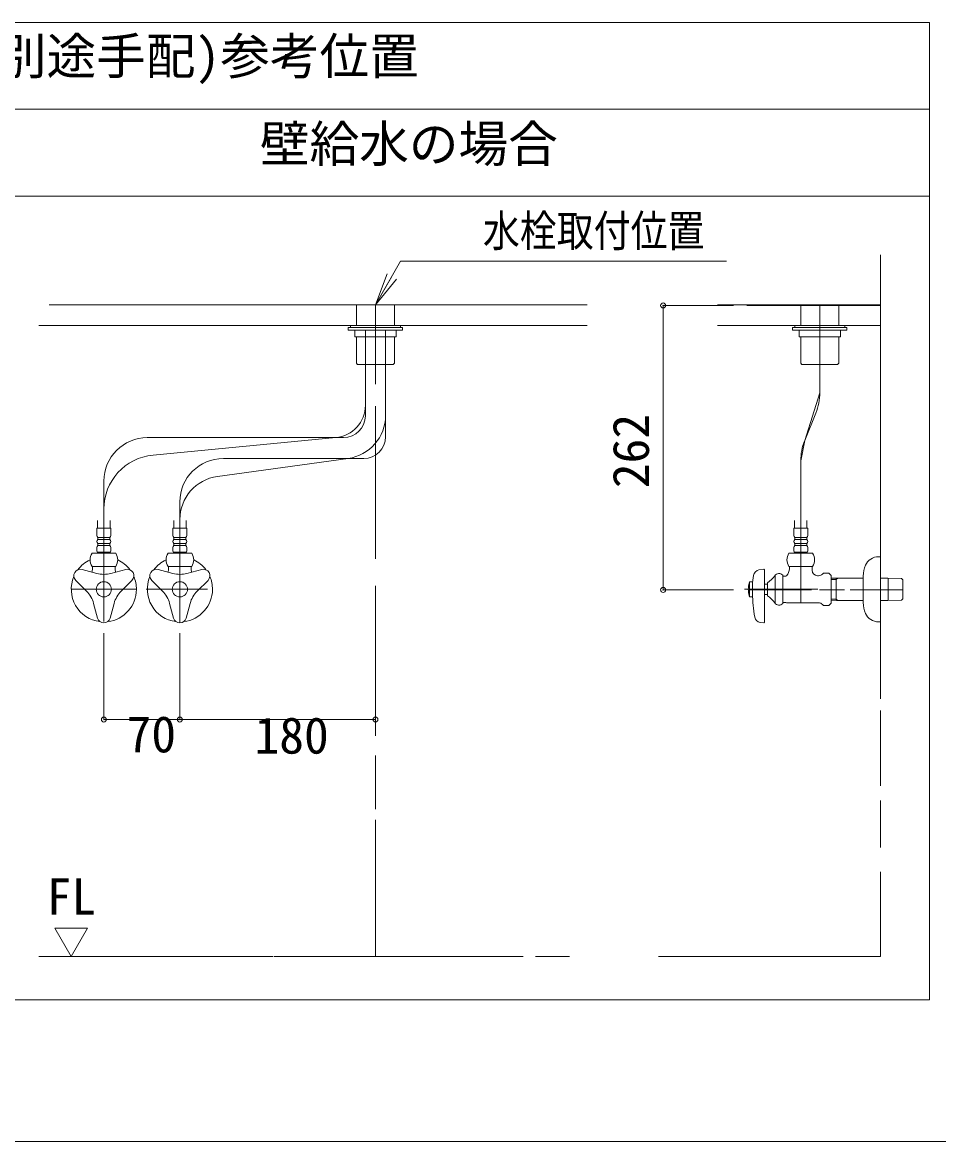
# Model space of a CAD drawing. Units: millimetres, scale not verified. Extents: x -1040 to 1002, y -687 to 676.
# Drawn here: x -661.5 to -292.5, y -687.1 to -236.2 of the extents above; entities that cross this region are included whole.
import ezdxf
from ezdxf.enums import TextEntityAlignment as Align

# ---------------------------------------------------------------- set-up
doc = ezdxf.new("R2010")
doc.units = ezdxf.units.MM
doc.header["$LTSCALE"] = 5
doc.header["$PDMODE"] = 32
doc.header["$PDSIZE"] = 2
doc.layers.add('F-0', color=7, linetype='Continuous', lineweight=15)
doc.styles.add('ＭＳ ゴシック', font='')
doc.styles.get('ＭＳ ゴシック').set_extended_font_data('MS Gothic')

msp = doc.modelspace()

# ---------------------------------------------------------------- linework, layer by layer
at = {"layer": 'F-0'}
for p, q in [((-1039.937, -271.206), (-296.187, -271.206)), ((-668.062, -306.206), (-296.187, -306.206)), ((-519.312, -349.956), (-509.208, -332.456)), ((-509.208, -332.456), (-377.958, -332.456)), ((-315.875, -329.831), (-315.875, -350.231)), ((-315.875, -329.831), (-315.875, -394.05)), ((-519.312, -349.956), (-514.644, -337.496)), ((-519.312, -349.956), (-512.75, -338.589)), ((-519.312, -349.956), (-510.855, -339.683)), ((-650.665, -349.956), (-434, -349.956)), ((-434, -349.956), (-649.975, -349.956)), ((-526.968, -349.956), (-526.968, -358.268)), ((-519.312, -349.98), (-519.312, -381.993)), ((-511.656, -358.268), (-511.656, -349.956)), ((-403.461, -350.231), (-403.461, -464.833)), ((-403.461, -350.231), (-375.131, -350.231)), ((-368.541, -350.231), (-369.719, -350.231)), ((-315.875, -350.231), (-368.541, -350.231)), ((-348.031, -358.268), (-348.031, -349.956)), ((-340.375, -385.382), (-340.375, -349.956)), ((-332.718, -349.956), (-332.718, -358.268)), ((-315.875, -350.231), (-315.875, -375.074)), ((-654.937, -358.268), (-646.18, -358.268)), ((-434, -358.268), (-650.075, -358.268)), ((-530.25, -359.143), (-530.25, -360.237)), ((-508.375, -359.143), (-530.25, -359.143)), ((-530.25, -360.237), (-508.375, -360.237)), ((-529.375, -358.268), (-509.25, -358.268)), ((-529.375, -359.143), (-529.375, -358.268)), ((-509.25, -359.143), (-529.375, -359.143)), ((-511, -360.237), (-527.625, -360.237)), ((-527.625, -360.237), (-527.625, -362.862)), ((-523.383, -390.424), (-523.383, -360.123)), ((-515.241, -394.536), (-515.241, -360.277)), ((-511, -362.862), (-511, -360.237)), ((-509.25, -358.268), (-509.25, -359.143)), ((-508.375, -360.237), (-508.375, -359.143)), ((-508.375, -359.8), (-508.375, -360.237)), ((-381.5, -358.268), (-368.747, -358.268)), ((-315.875, -358.268), (-369.727, -358.268)), ((-369.494, -358.268), (-315.875, -358.268)), ((-351.312, -360.237), (-351.312, -359.143)), ((-351.312, -359.143), (-329.437, -359.143)), ((-351.312, -359.8), (-351.312, -360.237)), ((-329.437, -360.237), (-351.312, -360.237)), ((-350.437, -358.268), (-350.437, -359.143)), ((-330.312, -358.268), (-350.437, -358.268)), ((-350.437, -359.143), (-330.312, -359.143)), ((-348.687, -360.237), (-332.062, -360.237)), ((-348.687, -362.862), (-348.687, -360.237)), ((-332.062, -360.237), (-332.062, -362.862)), ((-330.312, -359.143), (-330.312, -358.268)), ((-329.437, -359.143), (-329.437, -360.237)), ((-527.625, -362.862), (-511, -362.862)), ((-526.968, -362.862), (-526.968, -373.537)), ((-523.383, -390.424), (-523.383, -362.862)), ((-515.241, -394.536), (-515.241, -362.862)), ((-511.656, -373.537), (-511.656, -362.862)), ((-332.062, -362.862), (-348.687, -362.862)), ((-348.031, -373.537), (-348.031, -362.862)), ((-332.718, -362.862), (-332.718, -373.537)), ((-526.64, -373.865), (-526.968, -373.537)), ((-526.531, -373.975), (-526.64, -373.865)), ((-526.531, -373.975), (-512.487, -373.975)), ((-512.487, -373.975), (-512.093, -373.975)), ((-511.984, -373.865), (-512.093, -373.975)), ((-511.656, -373.537), (-511.984, -373.865)), ((-348.031, -373.537), (-347.703, -373.865)), ((-347.703, -373.865), (-347.593, -373.975)), ((-347.2, -373.975), (-347.593, -373.975)), ((-333.156, -373.975), (-347.2, -373.975)), ((-333.156, -373.975), (-333.046, -373.865)), ((-333.046, -373.865), (-332.718, -373.537)), ((-523.383, -394.74), (-523.383, -390.424)), ((-519.312, -390.846), (-519.312, -452.326)), ((-315.875, -389.168), (-315.875, -406.146)), ((-515.241, -403.122), (-515.241, -394.536)), ((-341.964, -393.567), (-346.434, -404.647)), ((-611.187, -403.49), (-535.263, -403.49)), ((-608.888, -410.509), (-535.263, -403.49)), ((-532.133, -403.49), (-535.263, -403.49)), ((-315.875, -401.877), (-315.875, -418.48)), ((-582.952, -419.124), (-530.351, -411.872)), ((-580.562, -411.872), (-530.351, -411.872)), ((-523.991, -411.872), (-530.351, -411.872)), ((-348.023, -412.832), (-348.023, -470.05)), ((-315.875, -411.602), (-315.875, -503.724)), ((-628.687, -420.99), (-628.687, -432.285)), ((-315.875, -427.731), (-315.875, -508.681)), ((-628.687, -432.285), (-628.687, -477.61)), ((-628.687, -432.285), (-628.687, -477.61)), ((-598.062, -429.372), (-598.062, -436.46)), ((-631.197, -436.927), (-631.197, -439.95)), ((-626.167, -439.95), (-626.166, -436.927)), ((-600.572, -436.927), (-600.572, -439.95)), ((-598.062, -436.46), (-598.062, -478.143)), ((-598.062, -436.46), (-598.062, -478.143)), ((-595.542, -439.95), (-595.541, -436.927)), ((-350.543, -439.95), (-350.544, -436.927)), ((-345.513, -436.927), (-345.513, -439.95)), ((-625.887, -439.95), (-631.487, -439.95)), ((-631.487, -439.95), (-631.487, -442.903)), ((-625.887, -442.903), (-625.887, -439.95)), ((-595.262, -439.95), (-600.862, -439.95)), ((-600.862, -439.95), (-600.862, -442.903)), ((-595.262, -442.903), (-595.262, -439.95)), ((-350.823, -439.95), (-345.223, -439.95)), ((-350.823, -442.903), (-350.823, -439.95)), ((-345.223, -439.95), (-345.223, -442.903)), ((-631.093, -443.668), (-626.281, -443.668)), ((-631.093, -444.543), (-631.093, -443.668)), ((-626.281, -444.543), (-631.093, -444.543)), ((-631.093, -446.075), (-626.281, -446.075)), ((-631.093, -446.95), (-631.093, -446.075)), ((-626.281, -443.668), (-626.281, -444.543)), ((-626.281, -446.075), (-626.281, -446.95)), ((-600.468, -443.668), (-595.656, -443.668)), ((-600.468, -444.543), (-600.468, -443.668)), ((-595.656, -444.543), (-600.468, -444.543)), ((-600.468, -446.075), (-595.656, -446.075)), ((-600.468, -446.95), (-600.468, -446.075)), ((-595.656, -443.668), (-595.656, -444.543)), ((-595.656, -446.075), (-595.656, -446.95)), ((-345.617, -443.668), (-350.429, -443.668)), ((-350.429, -443.668), (-350.429, -444.543)), ((-350.429, -444.543), (-345.617, -444.543)), ((-345.617, -446.075), (-350.429, -446.075)), ((-350.429, -446.075), (-350.429, -446.95)), ((-345.617, -444.543), (-345.617, -443.668)), ((-345.617, -446.95), (-345.617, -446.075)), ((-633.443, -450.012), (-623.931, -450.012)), ((-631.487, -447.715), (-631.487, -449.137)), ((-626.281, -446.95), (-631.093, -446.95)), ((-631.05, -449.575), (-626.325, -449.575)), ((-625.887, -449.137), (-625.887, -447.715)), ((-602.818, -450.012), (-593.306, -450.012)), ((-600.862, -447.715), (-600.862, -449.137)), ((-595.656, -446.95), (-600.468, -446.95)), ((-600.425, -449.575), (-595.7, -449.575)), ((-595.262, -449.137), (-595.262, -447.715)), ((-343.267, -450.012), (-352.779, -450.012)), ((-350.823, -449.137), (-350.823, -447.715)), ((-350.429, -446.95), (-345.617, -446.95)), ((-345.66, -449.575), (-350.385, -449.575)), ((-345.223, -447.715), (-345.223, -449.137)), ((-315.875, -451.456), (-316.75, -451.456)), ((-315.875, -451.456), (-315.875, -477.575)), ((-637.48, -456.577), (-631.518, -458.174)), ((-623.931, -455.393), (-633.443, -455.393)), ((-633.281, -455.393), (-633.281, -456.274)), ((-633.281, -455.393), (-632.772, -455.393)), ((-632.772, -455.393), (-624.602, -455.393)), ((-619.894, -456.577), (-625.856, -458.174)), ((-624.602, -455.393), (-624.093, -455.393)), ((-624.093, -455.393), (-624.093, -456.274)), ((-624.093, -456.274), (-624.093, -456.925)), ((-606.855, -456.577), (-600.893, -458.174)), ((-593.306, -455.393), (-602.818, -455.393)), ((-602.656, -455.393), (-602.656, -456.274)), ((-602.656, -455.393), (-602.147, -455.393)), ((-602.147, -455.393), (-593.977, -455.393)), ((-589.269, -456.577), (-595.231, -458.174)), ((-593.977, -455.393), (-593.468, -455.393)), ((-593.468, -455.393), (-593.468, -456.274)), ((-593.468, -456.274), (-593.468, -456.925)), ((-364.849, -456.792), (-362.928, -456.522)), ((-362.679, -456.739), (-362.679, -477.892)), ((-358.335, -460.785), (-358.335, -458.856)), ((-355.242, -470.299), (-355.242, -458.862)), ((-353.969, -459.331), (-353.751, -459.112)), ((-352.779, -455.393), (-343.267, -455.393)), ((-352.617, -455.393), (-352.108, -455.393)), ((-352.617, -455.393), (-352.617, -456.274)), ((-352.108, -455.393), (-343.938, -455.393)), ((-343.938, -455.393), (-343.429, -455.393)), ((-341.242, -459.112), (-340.84, -459.112)), ((-338.835, -458.014), (-339.293, -458.471)), ((-336.762, -458.014), (-338.835, -458.014)), ((-336.762, -458.014), (-335.773, -459.003)), ((-335.773, -470.159), (-335.773, -459.003)), ((-322.875, -459.242), (-322.875, -469.92)), ((-640.015, -460.968), (-635.651, -465.333)), ((-617.359, -460.968), (-621.723, -465.333)), ((-609.39, -460.968), (-605.026, -465.333)), ((-586.734, -460.968), (-591.098, -465.333)), ((-519.312, -463.146), (-519.312, -523.642)), ((-368.717, -461.518), (-368.861, -462.065)), ((-368.717, -461.518), (-367.492, -461.518)), ((-368.717, -461.518), (-368.717, -467.643)), ((-367.492, -467.643), (-367.492, -461.518)), ((-362.679, -462.503), (-361.367, -462.503)), ((-361.367, -461.956), (-361.367, -467.206)), ((-358.335, -460.785), (-358.335, -468.376)), ((-335.773, -460.146), (-333.585, -460.099)), ((-335.773, -460.66), (-333.804, -460.613)), ((-332.882, -460.075), (-333.804, -460.607)), ((-333.804, -460.099), (-333.804, -469.063)), ((-333.585, -460.099), (-332.663, -460.075)), ((-315.875, -460.075), (-313.946, -460.075)), ((-313.946, -460.075), (-313.023, -460.099)), ((-313.023, -460.099), (-307.406, -460.219)), ((-312.804, -460.607), (-312.804, -460.099)), ((-312.804, -469.063), (-312.804, -460.607)), ((-307.406, -460.219), (-306.898, -460.755)), ((-306.898, -460.756), (-306.898, -460.755)), ((-306.898, -460.971), (-306.898, -460.756)), ((-306.898, -468.19), (-306.898, -460.971)), ((-641.812, -464.581), (-615.562, -464.581)), ((-615.562, -464.581), (-641.812, -464.581)), ((-611.628, -464.581), (-608.435, -464.581)), ((-611.187, -464.581), (-586.987, -464.581)), ((-403.461, -464.833), (-375.131, -464.833)), ((-341.136, -464.581), (-370.737, -464.581)), ((-343.687, -464.833), (-368.717, -464.833)), ((-361.367, -466.659), (-362.679, -466.659)), ((-330.462, -464.833), (-340.43, -464.833)), ((-333.804, -468.549), (-335.773, -468.501)), ((-333.804, -468.554), (-332.882, -469.087)), ((-306.898, -464.833), (-328.09, -464.833)), ((-306.898, -468.407), (-307.406, -468.943)), ((-306.898, -468.406), (-306.898, -468.19)), ((-306.898, -468.407), (-306.898, -468.406)), ((-631.223, -476.198), (-632.82, -470.236)), ((-626.152, -476.198), (-624.554, -470.236)), ((-600.598, -476.198), (-602.195, -470.236)), ((-595.527, -476.198), (-593.929, -470.236)), ((-355.242, -469.831), (-354.585, -469.831)), ((-354.585, -469.831), (-353.969, -469.831)), ((-353.969, -469.831), (-353.751, -470.05)), ((-353.751, -470.05), (-340.84, -470.05)), ((-338.835, -471.148), (-339.293, -470.69)), ((-333.585, -469.063), (-335.773, -469.016)), ((-332.663, -469.087), (-333.585, -469.063)), ((-323.304, -469.087), (-332.663, -469.087)), ((-322.875, -469.087), (-323.304, -469.087)), ((-313.946, -469.087), (-315.875, -469.087)), ((-313.023, -469.063), (-313.946, -469.087)), ((-307.406, -468.943), (-313.023, -469.063)), ((-628.687, -517.042), (-628.687, -482.22)), ((-598.062, -517.042), (-598.062, -482.22)), ((-519.312, -517.042), (-519.312, -482.22)), ((-364.335, -477.911), (-362.928, -478.108)), ((-519.312, -493.64), (-519.312, -521.183)), ((-315.875, -513.447), (-315.875, -543.759)), ((-628.687, -517.042), (-598.062, -517.042)), ((-598.062, -517.042), (-519.312, -517.042)), ((-519.312, -531.512), (-519.312, -553.177)), ((-315.875, -549.669), (-315.875, -568.618)), ((-519.312, -557.447), (-519.312, -612.456)), ((-315.875, -578.455), (-315.875, -612.456)), ((-648.375, -601.089), (-635.25, -601.089)), ((-641.812, -612.456), (-648.375, -601.089)), ((-635.25, -601.089), (-641.812, -612.456)), ((-654.937, -612.456), (-582.091, -612.456)), ((-641.812, -612.456), (-590.288, -612.456)), ((-582.091, -612.456), (-560.573, -612.456)), ((-580.042, -612.456), (-570.478, -612.456)), ((-560.232, -612.456), (-461.974, -612.456)), ((-551.01, -612.456), (-459.867, -612.456)), ((-454.902, -612.456), (-441.139, -612.456)), ((-405.276, -612.456), (-315.875, -612.456)), ((-381.5, -612.456), (-315.875, -612.456)), ((-1002.086, -687.064), (1002.034, -687.064))]:
    msp.add_line(p, q, dxfattribs=at)
for points in [[(-1039.937, -629.956), (-1039.937, -236.206), (-296.187, -236.206)], [(-296.187, -236.206), (-296.187, -629.956), (-668.062, -629.956)], [(-381.5, -349.956), (-368.78, -349.956), (-315.875, -349.956)], [(-348.023, -470.05), (-348.023, -412.832), (-346.434, -404.647), (-340.375, -385.382), (-340.375, -349.956)], [(-512.093, -373.975), (-512.137, -373.975), (-520.187, -373.975)], [(-347.593, -373.975), (-347.55, -373.975), (-339.5, -373.975)], [(-631.093, -449.575), (-631.312, -449.793), (-631.312, -450.012)], [(-626.062, -450.012), (-626.062, -449.793), (-626.281, -449.575)], [(-600.468, -449.575), (-600.687, -449.793), (-600.687, -450.012)], [(-595.437, -450.012), (-595.437, -449.793), (-595.656, -449.575)], [(-350.648, -450.012), (-350.648, -449.793), (-350.429, -449.575)], [(-345.617, -449.575), (-345.398, -449.793), (-345.398, -450.012)], [(-353.969, -459.331), (-354.585, -459.331), (-355.242, -459.331)], [(-343.429, -455.393), (-343.429, -456.274), (-343.429, -456.925)], [(-332.663, -460.075), (-323.304, -460.075), (-322.875, -460.075)], [(-367.492, -467.643), (-368.717, -467.643), (-368.835, -467.206)], [(-358.335, -468.376), (-358.335, -470.05), (-358.335, -470.195)], [(-335.773, -470.159), (-336.762, -471.148), (-338.835, -471.148)], [(-316.75, -477.706), (-315.875, -477.706), (-315.875, -477.575)]]:
    msp.add_lwpolyline(points, dxfattribs=at)
for centre in [(-628.687, -464.581), (-598.062, -464.581)]:
    msp.add_circle(centre, 3.062, dxfattribs=at)
for centre, radius, start, end in [((-362.25, -385.382), 21.875, 338.02737, 0), ((-536.508, -390.424), 13.125, 275.44583, 360), ((-532.133, -394.74), 8.75, 270, 0), ((-532.741, -394.536), 17.5, 277.84996, 0), ((-611.187, -420.99), 17.5, 90, 180), ((-523.991, -403.122), 8.75, 270, 0), ((-326.148, -412.832), 21.875, 158.02737, 180), ((-606.812, -432.285), 21.875, 95.44583, 180), ((-580.562, -429.372), 17.5, 90, 180), ((-580.562, -436.46), 17.5, 97.84996, 180), ((-630.546, -442.903), 0.941, 180, 234.43222), ((-630.546, -445.309), 0.941, 125.56778, 234.43222), ((-626.828, -442.903), 0.941, 305.56778, 0), ((-626.828, -445.309), 0.941, 305.56778, 54.43222), ((-599.921, -442.903), 0.941, 180, 234.43222), ((-599.921, -445.309), 0.941, 125.56778, 234.43222), ((-596.203, -442.903), 0.941, 305.56778, 0), ((-596.203, -445.309), 0.941, 305.56778, 54.43222), ((-349.882, -442.903), 0.941, 180, 234.43222), ((-349.882, -445.309), 0.941, 125.56778, 234.43222), ((-346.164, -442.903), 0.941, 305.56778, 0), ((-346.164, -445.309), 0.941, 305.56778, 54.43222), ((-629.453, -452.703), 4.812, 146.00705, 213.99295), ((-630.546, -447.715), 0.941, 125.56778, 180), ((-631.05, -449.137), 0.438, 180, 270), ((-626.325, -449.137), 0.438, 270, 0), ((-626.828, -447.715), 0.941, 0, 54.43222), ((-627.921, -452.703), 4.812, 326.00705, 33.99295), ((-598.828, -452.703), 4.812, 146.00705, 213.99295), ((-599.921, -447.715), 0.941, 125.56778, 180), ((-600.425, -449.137), 0.438, 180, 270), ((-595.7, -449.137), 0.438, 270, 0), ((-596.203, -447.715), 0.941, 0, 54.43222), ((-597.296, -452.703), 4.812, 326.00705, 33.99295), ((-348.789, -452.703), 4.812, 146.00705, 213.99295), ((-349.882, -447.715), 0.941, 125.56778, 180), ((-350.385, -449.137), 0.438, 180, 270), ((-345.66, -449.137), 0.438, 270, 0), ((-346.164, -447.715), 0.941, 0, 54.43222), ((-347.257, -452.703), 4.812, 326.00705, 33.99295), ((-628.687, -464.581), 13.125, 115.15066, 143.05689), ((-628.687, -464.581), 13.125, 36.94311, 64.84934), ((-598.062, -464.581), 13.125, 115.15066, 143.05689), ((-598.062, -464.581), 13.125, 36.94311, 64.84934), ((-311.937, -459.242), 10.938, 156.44354, 180), ((-316.75, -457.143), 5.688, 90, 156.44354), ((-628.687, -464.581), 13.125, 156.94311, 263.05689), ((-638.159, -459.112), 2.625, 75, 225), ((-637.4, -456.274), 4.119, 340.64106, 0), ((-628.687, -447.609), 10.938, 255, 285), ((-621.906, -456.925), 2.188, 180, 199.83613), ((-619.215, -459.112), 2.625, 315, 105), ((-628.687, -464.581), 13.125, 0, 23.05689), ((-598.062, -464.581), 13.125, 156.94311, 263.05689), ((-607.534, -459.112), 2.625, 75, 225), ((-606.775, -456.274), 4.119, 340.64106, 0), ((-598.062, -447.609), 10.938, 255, 285), ((-591.281, -456.925), 2.188, 180, 199.83613), ((-588.59, -459.112), 2.625, 315, 105), ((-598.062, -464.581), 13.125, 0, 23.05689), ((-334.718, -464.422), 32.812, 170.40851, 177.22136), ((-364.483, -459.392), 2.625, 98.00409, 170.40851), ((-362.898, -456.739), 0.219, 0, 98.00409), ((-367.232, -453.247), 10.5, 303.95919, 326.04081), ((-356.773, -460.425), 2.188, 45.573, 143.1301), ((-356.736, -456.274), 4.119, 316.4444, 0), ((-341.242, -456.925), 2.188, 180, 270), ((-340.84, -456.925), 2.188, 270, 315), ((-358.217, -464.581), 10.938, 166.70293, 180), ((-643.385, -473.067), 10.938, 15, 45), ((-628.687, -464.581), 13.125, 276.94311, 0), ((-613.989, -473.067), 10.938, 135, 165), ((-612.76, -473.067), 10.938, 15, 45), ((-598.062, -464.581), 13.125, 276.94311, 0), ((-583.364, -473.067), 10.938, 135, 165), ((-358.217, -464.581), 10.938, 180, 193.29707), ((-358.217, -464.581), 10.938, 193.29707, 193.88654), ((-301.867, -464.581), 65.648, 181.52753, 189.8029), ((-367.232, -475.915), 10.5, 33.95919, 56.04081), ((-356.773, -468.737), 2.188, 216.8699, 314.427), ((-340.84, -472.237), 2.188, 45, 90), ((-311.937, -469.92), 10.938, 180, 203.55646), ((-628.687, -475.518), 2.625, 195, 345), ((-598.062, -475.518), 2.625, 195, 345), ((-363.97, -475.311), 2.625, 189.8029, 262), ((-362.898, -477.892), 0.219, 262, 0), ((-316.75, -472.018), 5.688, 203.55646, 270)]:
    msp.add_arc(centre, radius, start, end, dxfattribs=at)
for p in [(-403.461, -350.231), (-403.461, -464.833), (-628.687, -517.042), (-598.062, -517.042), (-519.312, -517.042)]:
    msp.add_point(p, dxfattribs=at)

# ---------------------------------------------------------------- texts
at = {"layer": 'F-0', "style": 'ＭＳ ゴシック'}
for s, p in [('止水栓(別途手配)参考位置', (-741.743, -261.522)), ('壁給水の場合', (-565.858, -296.851)), ('70', (-619.545, -534.672)), ('180', (-568.025, -535.164)), ('FL', (-651.743, -600.069))]:
    msp.add_text(s, height=14.66, dxfattribs=at).set_placement(p, align=Align.BOTTOM_LEFT)
at = {"layer": 'F-0', "style": 'ＭＳ ゴシック', "width": 0.85}
msp.add_text('水栓取付位置', height=12.83, dxfattribs=at).set_placement((-476.058, -330.423), align=Align.BOTTOM_LEFT)
at = {"layer": 'F-0', "style": 'ＭＳ ゴシック'}
msp.add_text('262', height=14.66, rotation=90, dxfattribs=at).set_placement((-404.755, -423.836), align=Align.BOTTOM_LEFT)

doc.saveas('drawing.dxf')
